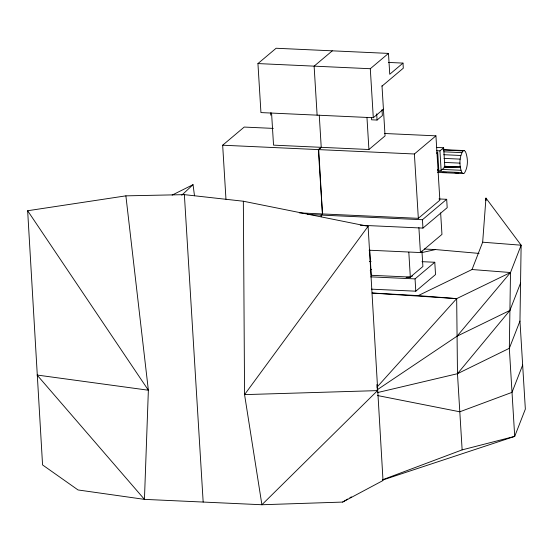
<?xml version="1.0" encoding="UTF-8"?>
<svg xmlns="http://www.w3.org/2000/svg" width="553" height="553" viewBox="0 0 553 553"><rect width="100%" height="100%" fill="white"/><g stroke="black" fill="none" stroke-linecap="round" stroke-linejoin="round"><path stroke-width="0.83" d="M372.141 293.007L418.206 295.62L472.034 269.525L482.665 242.2L485.963 198.078L521.133 245.2L510.502 272.532L509.327 348.314L514.712 436.386L382.628 480.039M382.496 479.79L462.135 449.879L514.712 436.386L525.35 409.109L519.965 321.044L521.133 245.2L482.665 242.2M463.068 173.587L461.873 172.564C459.163 165.831 459.052 157.19 462.979 150.928L464.25 150.568L465.446 151.591C468.156 158.324 468.267 166.965 464.34 173.227L463.068 173.587L437.499 172.418M377.353 392.609L457.476 373.704L509.914 310.427L520.546 283.122M519.965 321.044L509.327 348.314L457.476 373.704L462.135 449.879M522.654 365.077L512.016 392.354L459.806 411.791L377.402 395.513M368.098 226.329L244.564 394.621L261.901 504.744L342.625 502.076L383.015 480.522L368.098 226.329L243.341 201.23L184.37 194.642L125.884 195.852L27.65 210.741L42.567 464.935L78.042 489.958L144.444 499.366L261.901 504.744L377.512 390.618L376.828 384.618M377.098 389.865L457.075 336.162L510.502 272.532L472.034 269.525M377.022 387.128L456.674 298.627L510.502 272.532M181.737 195.216L193.032 184.667L194.497 195.769M319.261 115.135L321.231 147.326L318.728 149.614L322.461 213.942L321.113 215.082L321.217 216.755M383.402 109.211L373.296 117.727L260.94 112.584L257.94 63.574L276.12 48.256L388.476 53.406L389.747 74.261L402.992 63.097L403.303 68.192L381.992 86.15M332.298 50.828L314.118 66.146L317.118 115.155M225.97 199.26L222.665 145.211L244.205 127.066L273.3 128.4M257.94 63.574L370.296 68.717L388.476 53.406M371.464 117.464L371.602 119.801L377.07 120.049L382.372 115.584L382.005 109.667M271.564 112.95L273.535 145.142L368.92 149.51L385.061 135.914L381.992 85.763M222.665 145.211L414.391 153.99L435.93 135.844L439.863 200.186L418.331 218.331L299.353 212.884M436.448 153.222L437.706 152.158L438.729 168.859L437.464 169.923M436.511 150.727L439.932 150.879L443.658 147.741L444.854 167.206L441.128 170.345L437.7 170.186M307.378 214.453L422.444 219.721L446.679 199.301L447.19 207.672L422.955 228.092L360.266 225.223M370.199 270.41L371.512 269.297M369.065 250.205L420.418 252.555L441.958 234.403L440.637 212.864M406.109 277.35L410.326 277.081L422.893 266.498L421.946 251.083M370.641 276.859L415.047 278.892L434.782 262.26L435.536 274.551L415.794 291.189L371.395 289.157M321.231 147.326L318.334 149.593L322.461 213.942M342.625 502.076L347.713 499.055M349.89 497.755L351.349 496.891M172.156 195.091L193.032 184.667M369.694 249.603L371.263 275.297L410.326 277.081L412.593 275.961M457.075 336.162L509.914 310.427M421.649 252.638L435.481 249.555L479.043 253.412M377.512 390.618L244.564 394.621L243.341 201.23M444.854 167.206L460.241 166.999L444.792 166.287M443.983 167.144L460.241 166.999M424.365 249.05L435.481 249.555M369.397 261.41L371.098 261.486M388.524 62.434L402.992 63.097M384.57 133.494L435.93 135.844M436.808 147.43L443.658 147.741M442.932 149.587L464.25 150.568M443.368 150.029L462.979 150.928M443.886 151.819L461.79 152.635M443.776 154.702L460.829 155.483M444.011 158.386L460.207 159.126M444.557 162.416L459.999 163.121M442.13 169.418L460.891 170.276M438.004 171.471L461.873 172.564M443.029 172.253L446.437 172.405M454.967 172.799L458.375 172.951M438.944 198.942L446.679 199.301M421.98 261.673L434.782 262.26M372.217 293.083L456.674 298.627L457.476 373.704M418.206 295.62L456.674 298.627M27.65 210.741L148.37 390.218L144.444 499.366L37.065 375.031L148.37 390.218L125.884 195.852M486.612 199.668L485.963 198.078L485.997 200.656M439.932 150.879L441.128 170.345M422.444 219.721L422.955 228.092M414.391 153.99L418.331 218.331M418.891 227.566L420.418 252.555M415.047 278.892L415.794 291.189M408.812 252.251L410.326 277.081M376.683 113.828L377.07 120.049M370.296 68.717L373.296 117.727M366.957 117.319L368.92 149.51M270.611 112.847L270.749 115.183M184.37 194.642L203.172 502.055"/></g></svg>
